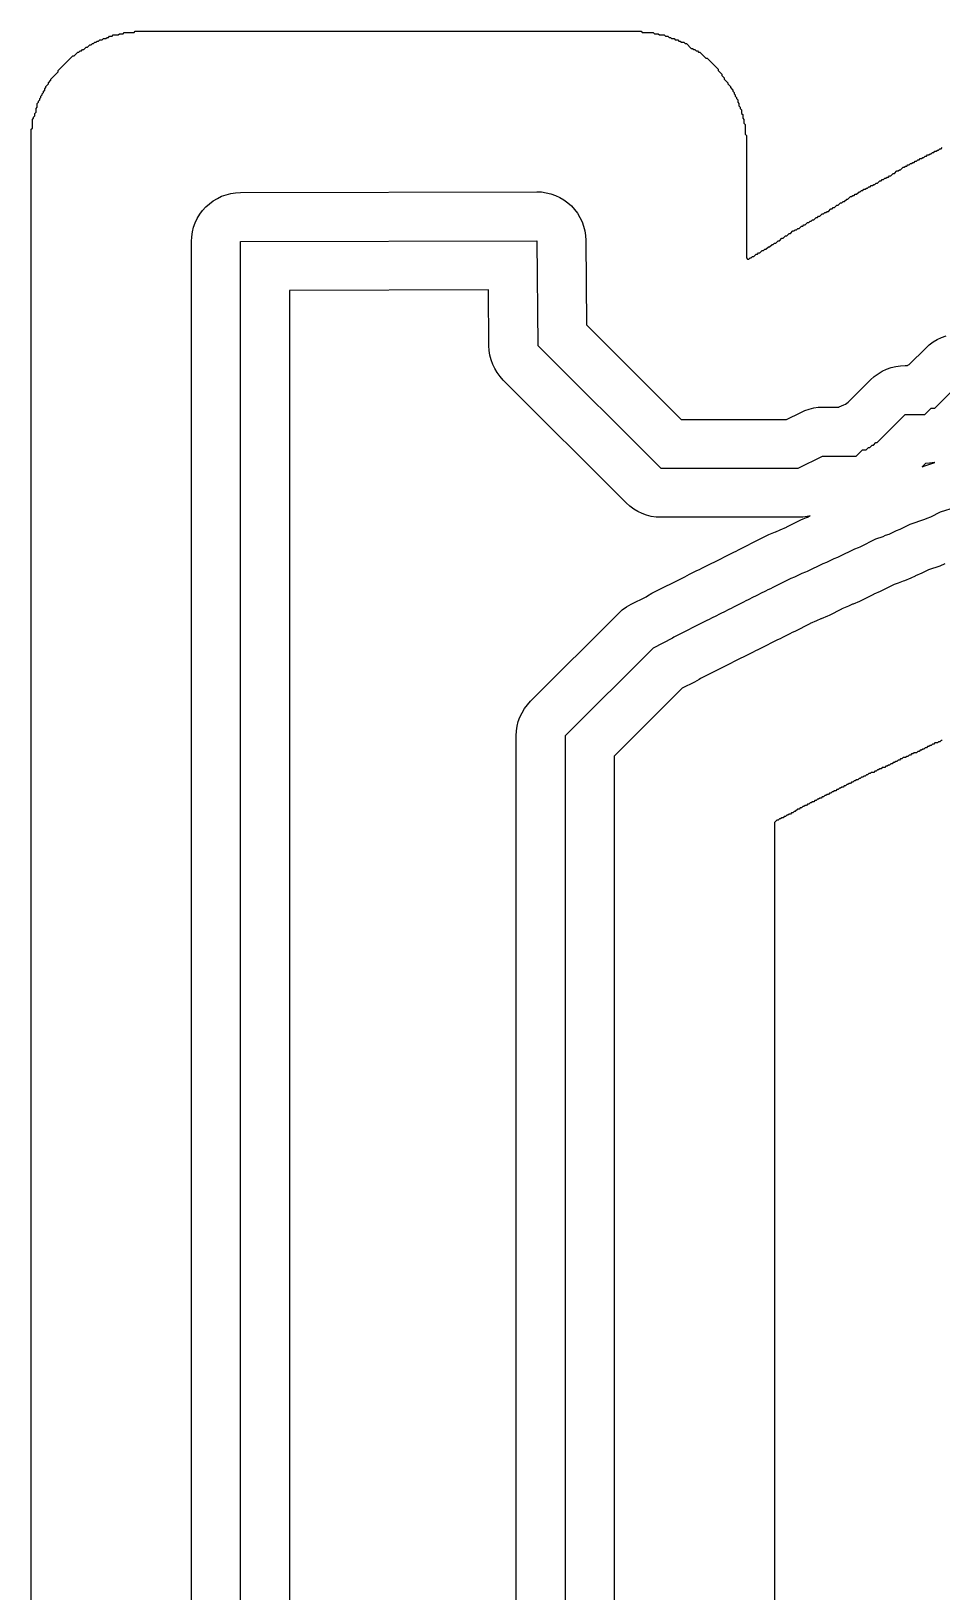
# Model space of a CAD drawing. Header units: millimetres. Extents: x 0 to 1800, y 0 to 406.
# Drawn here: x 526.7 to 601.1, y 185.8 to 313.2 of the extents above; entities that cross this region are included whole.
import ezdxf

# ---------------------------------------------------------------- set-up
doc = ezdxf.new("R2010")
doc.units = ezdxf.units.MM
for name, color, linetype in [('CENTERLINE', 1, 'Continuous'), ('GROOVE_8MM', 3, 'Continuous'), ('OUTLINE', 7, 'Continuous')]:
    doc.layers.add(name, color=color, linetype=linetype)

msp = doc.modelspace()

# ---------------------------------------------------------------- linework, layer by layer
at = {"layer": 'CENTERLINE'}
for points in [[(543.79, 296.04), (568, 296.09), (568.08, 287.56), (578.12, 277.52), (589.33, 277.52), (591.33, 278.52), (594.08, 278.52), (594.58, 279.02), (594.88, 279.02), (595.08, 279.22), (595.18, 279.22), (595.38, 279.42), (595.48, 279.42), (595.68, 279.62), (595.78, 279.62), (598.08, 281.92), (599.68, 281.92), (600.18, 282.42), (600.48, 282.42), (602.58, 284.52)], [(543.79, 177.43), (543.79, 296.04)], [(602.14, 274.33), (600.94, 273.93), (600.14, 273.53), (599.84, 273.43), (599.64, 273.33), (598.44, 272.93), (597.64, 272.53), (597.34, 272.43), (596.74, 272.13), (596.44, 272.03), (596.24, 271.93), (595.64, 271.73), (594.36, 271.09), (594.24, 271.03), (593.94, 270.93), (592.66, 270.29), (592.54, 270.23), (592.24, 270.13), (591.64, 269.83), (591.34, 269.73), (590.06, 269.09), (589.94, 269.03), (589.64, 268.93), (589.04, 268.63), (588.74, 268.53), (587.26, 267.79), (587.06, 267.69), (586.86, 267.59), (586.66, 267.49), (586.26, 267.29), (586.06, 267.19), (585.86, 267.09), (585.66, 266.99), (585.26, 266.79), (585.06, 266.69), (584.86, 266.59), (584.66, 266.49), (584.26, 266.29), (584.06, 266.19), (583.86, 266.09), (583.66, 265.99), (583.26, 265.79), (583.06, 265.69), (582.86, 265.59), (582.66, 265.49), (582.26, 265.29), (582.06, 265.19), (581.86, 265.09), (579.18, 263.75), (579.08, 263.65), (577.48, 262.85), (570.31, 255.68), (570.31, 72.38)]]:
    msp.add_lwpolyline(points, dxfattribs=at)
at = {"layer": 'GROOVE_8MM'}
for points in [[(539.79, 178.18), (539.79, 296.04), (539.81, 296.43), (539.87, 296.82), (539.96, 297.2), (539.96, 297.2), (540.09, 297.56), (540.26, 297.92), (540.46, 298.26), (540.7, 298.57), (540.96, 298.86), (541.25, 299.12), (541.56, 299.36), (541.9, 299.56), (542.25, 299.73), (542.62, 299.86), (543, 299.96), (543.39, 300.02), (543.78, 300.04), (567.99, 300.09), (568.38, 300.08), (568.76, 300.02), (569.14, 299.93), (569.51, 299.8), (569.86, 299.63), (570.2, 299.43), (570.52, 299.2), (570.81, 298.94), (571.07, 298.65), (571.31, 298.34), (571.51, 298.01), (571.68, 297.65), (571.81, 297.29), (571.91, 296.91), (571.97, 296.52), (572, 296.13), (572.06, 289.23), (579.78, 281.52), (588.39, 281.52), (589.55, 282.09), (589.88, 282.24), (590.24, 282.36), (590.6, 282.45), (590.96, 282.5), (591.33, 282.52), (592.65, 282.52), (592.69, 282.54), (593.05, 282.71), (593.19, 282.76), (593.31, 282.84), (593.42, 282.92), (595.25, 284.74), (595.54, 285.01), (595.86, 285.24), (596.19, 285.44), (596.55, 285.61), (596.92, 285.74), (597.3, 285.84), (597.69, 285.9), (598.08, 285.92), (598.25, 285.92), (598.29, 285.94), (598.4, 285.99), (599.75, 287.34), (600.04, 287.61), (600.36, 287.84), (600.69, 288.04), (601.05, 288.21), (601.42, 288.34)], [(566.31, 76.37), (566.31, 255.68), (566.33, 256.08), (566.33, 256.08), (566.39, 256.46), (566.48, 256.84), (566.61, 257.21), (566.78, 257.57), (566.98, 257.91), (567.22, 258.22), (567.48, 258.51), (574.65, 265.68), (574.97, 265.97), (575.32, 266.22), (575.69, 266.43), (576.91, 267.04), (577.02, 267.12), (577.39, 267.33), (580.07, 268.67), (580.27, 268.77), (580.47, 268.87), (581.07, 269.17), (581.27, 269.27), (581.47, 269.37), (582.07, 269.67), (582.27, 269.77), (582.47, 269.87), (583.07, 270.17), (583.27, 270.27), (583.47, 270.37), (584.07, 270.67), (584.27, 270.77), (584.47, 270.87), (585.07, 271.17), (585.27, 271.27), (585.47, 271.37), (586.95, 272.11), (587.48, 272.33), (587.51, 272.34), (587.85, 272.51), (588.38, 272.73), (588.41, 272.74), (589.55, 273.31), (590.08, 273.53), (590.11, 273.54), (590.31, 273.64), (590.07, 273.58), (589.7, 273.53), (589.33, 273.52), (578.12, 273.52), (577.73, 273.53), (577.34, 273.59), (576.96, 273.69), (576.59, 273.82), (576.24, 273.99), (575.9, 274.19), (575.58, 274.42), (575.29, 274.69), (565.25, 284.73), (564.99, 285.01), (564.76, 285.33), (564.56, 285.66), (564.39, 286.01), (564.26, 286.37), (564.16, 286.75), (564.1, 287.13), (564.08, 287.52), (564.04, 292.08), (547.79, 292.05), (547.79, 177.43)], [(601.32, 269.71), (600.91, 269.54), (599.98, 269.23), (599.43, 268.96), (598.91, 268.74), (598.88, 268.73), (598.53, 268.56), (598.01, 268.34), (597.92, 268.31), (597.51, 268.14), (597.18, 268.03), (596.03, 267.46), (595.51, 267.24), (595.48, 267.23), (594.45, 266.71), (594.33, 266.66), (593.81, 266.44), (593.78, 266.43), (593.43, 266.26), (592.91, 266.04), (592.88, 266.03), (591.85, 265.51), (591.73, 265.46), (591.21, 265.24), (591.18, 265.23), (590.83, 265.06), (590.31, 264.84), (590.28, 264.83), (589.05, 264.21), (588.85, 264.11), (588.65, 264.01), (588.05, 263.71), (587.85, 263.61), (587.65, 263.51), (587.05, 263.21), (586.85, 263.11), (586.65, 263.01), (586.05, 262.71), (585.85, 262.61), (585.65, 262.51), (585.05, 262.21), (584.85, 262.11), (584.65, 262.01), (584.05, 261.71), (583.85, 261.61), (583.65, 261.51), (581.35, 260.36), (581.24, 260.28), (580.87, 260.07), (579.85, 259.56), (574.31, 254.03), (574.31, 72.38)]]:
    msp.add_lwpolyline(points, dxfattribs=at)
msp.add_lwpolyline([(600.07, 277.93), (599.74, 277.92), (599.46, 277.64), (599.68, 277.73), (600.5, 278), (600.46, 277.99), (600.07, 277.93)], close=True, dxfattribs=at)
at = {"layer": 'OUTLINE'}
for points in [[(526.7, 184.5), (526.7, 305.2), (526.8, 305.3), (526.8, 306), (526.9, 306.1), (526.9, 306.2), (527, 306.3), (527, 306.5), (527.1, 306.6), (527.1, 306.9), (527.2, 307), (527.2, 307.3), (527.3, 307.4), (527.3, 307.5), (527.4, 307.6), (527.4, 307.7), (527.5, 307.8), (527.5, 307.9), (527.6, 308), (527.6, 308.1), (527.7, 308.2), (527.7, 308.3), (527.8, 308.4), (527.8, 308.5), (527.9, 308.6), (527.9, 308.7), (528.1, 308.9), (528.1, 309), (528.3, 309.2), (528.3, 309.3), (528.9, 309.9), (528.9, 310), (530.1, 311.2), (530.2, 311.2), (530.5, 311.5), (530.6, 311.5), (530.7, 311.6), (530.8, 311.6), (530.9, 311.7), (531, 311.7), (531.2, 311.9), (531.3, 311.9), (531.5, 312.1), (531.6, 312.1), (531.7, 312.2), (531.8, 312.2), (531.9, 312.3), (532, 312.3), (532.1, 312.4), (532.2, 312.4), (532.3, 312.5), (532.5, 312.5), (532.6, 312.6), (532.8, 312.6), (532.9, 312.7), (533, 312.7), (533.1, 312.8), (533.3, 312.8), (533.4, 312.9), (533.8, 312.9), (533.9, 313), (534.2, 313), (534.3, 313.1), (535.1, 313.1), (535.2, 313.2), (576.5, 313.2), (576.6, 313.1), (577.5, 313.1), (577.6, 313), (577.9, 313), (578, 312.9), (578.4, 312.9), (578.5, 312.8), (578.7, 312.8), (578.8, 312.7), (578.9, 312.7), (579, 312.6), (579.2, 312.6), (579.3, 312.5), (579.5, 312.5), (579.6, 312.4), (579.7, 312.4), (579.8, 312.3), (580, 312.3), (580.1, 312.2), (580.2, 312.2), (580.6, 311.8), (580.7, 311.8), (580.8, 311.7), (580.9, 311.7), (581, 311.6), (581.1, 311.6), (581.2, 311.5), (581.3, 311.5), (581.8, 311), (581.9, 311), (582.8, 310.1), (582.8, 310), (583.1, 309.7), (583.1, 309.6), (583.3, 309.4), (583.3, 309.3), (583.6, 309), (583.6, 308.9), (583.8, 308.7), (583.8, 308.6), (584, 308.4), (584, 308.3), (584.1, 308.2), (584.1, 308.1), (584.2, 308), (584.2, 307.9), (584.3, 307.8), (584.3, 307.7), (584.4, 307.6), (584.4, 307.4), (584.5, 307.3), (584.5, 307.1), (584.6, 307), (584.6, 306.9), (584.7, 306.8), (584.7, 306.5), (584.8, 306.4), (584.8, 306.1), (584.9, 306), (584.9, 305.7), (585, 305.6), (585, 304.8), (585.1, 304.7), (585.1, 294.7), (585.2, 294.6), (585.3, 294.6), (585.4, 294.7), (585.5, 294.7), (585.6, 294.8), (585.7, 294.8), (585.9, 295), (586, 295), (586.1, 295.1), (586.2, 295.1), (586.4, 295.3), (586.5, 295.3), (586.6, 295.4), (586.7, 295.4), (586.9, 295.6), (587, 295.6), (587.2, 295.8), (587.3, 295.8), (587.4, 295.9), (587.5, 295.9), (587.7, 296.1), (587.8, 296.1), (588, 296.3), (588.1, 296.3), (588.3, 296.5), (588.4, 296.5), (588.6, 296.7), (588.7, 296.7), (588.9, 296.9), (589, 296.9), (589.1, 297), (589.2, 297), (589.3, 297.1), (589.4, 297.1), (589.6, 297.3), (589.7, 297.3), (589.8, 297.4), (589.9, 297.4), (590.1, 297.6), (590.2, 297.6), (590.3, 297.7), (590.4, 297.7), (590.5, 297.8), (590.6, 297.8), (590.8, 298), (590.9, 298), (591, 298.1), (591.1, 298.1), (591.3, 298.3), (591.4, 298.3), (591.5, 298.4), (591.6, 298.4), (591.7, 298.5), (591.8, 298.5), (592, 298.7), (592.1, 298.7), (592.2, 298.8), (592.3, 298.8), (592.5, 299), (592.6, 299), (592.8, 299.2), (592.9, 299.2), (593, 299.3), (593.1, 299.3), (593.3, 299.5), (593.4, 299.5), (593.6, 299.7), (593.7, 299.7), (593.8, 299.8), (593.9, 299.8), (594, 299.9), (594.1, 299.9), (594.3, 300.1), (594.4, 300.1), (594.5, 300.2), (594.6, 300.2), (594.7, 300.3), (594.8, 300.3), (594.9, 300.4), (595, 300.4), (595.1, 300.5), (595.2, 300.5), (595.3, 300.6), (595.4, 300.6), (595.5, 300.7), (595.6, 300.7), (595.7, 300.8), (595.8, 300.8), (596, 301), (596.1, 301), (596.2, 301.1), (596.3, 301.1), (596.4, 301.2), (596.5, 301.2), (596.6, 301.3), (596.7, 301.3), (596.8, 301.4), (596.9, 301.4), (597.1, 301.6), (597.2, 301.6), (597.4, 301.8), (597.5, 301.8), (597.6, 301.9), (597.7, 301.9), (597.9, 302.1), (598, 302.1), (598.1, 302.2), (598.2, 302.2), (598.3, 302.3), (598.4, 302.3), (598.5, 302.4), (598.6, 302.4), (598.7, 302.5), (598.8, 302.5), (598.9, 302.6), (599, 302.6), (599.1, 302.7), (599.2, 302.7), (599.3, 302.8), (599.4, 302.8), (599.5, 302.9), (599.6, 302.9), (599.7, 303), (599.8, 303), (599.9, 303.1), (600, 303.1), (600.1, 303.2), (600.2, 303.2), (600.3, 303.3), (600.4, 303.3), (600.5, 303.4), (600.6, 303.4), (600.7, 303.5), (600.8, 303.5), (600.9, 303.6), (601, 303.6), (601.1, 303.7)], [(601.1, 255.3), (601, 255.3), (600.9, 255.2), (600.8, 255.2), (600.7, 255.1), (600.5, 255.1), (600.4, 255), (600.3, 255), (600.2, 254.9), (600.1, 254.9), (600, 254.8), (599.9, 254.8), (599.8, 254.7), (599.7, 254.7), (599.6, 254.6), (599.5, 254.6), (599.4, 254.5), (599.3, 254.5), (599.2, 254.4), (599.1, 254.4), (599, 254.3), (598.8, 254.3), (598.7, 254.2), (598.6, 254.2), (598.5, 254.1), (598.4, 254.1), (598.3, 254), (598.2, 254), (598.1, 253.9), (597.9, 253.9), (597.8, 253.8), (597.7, 253.8), (597.6, 253.7), (597.5, 253.7), (597.4, 253.6), (597.3, 253.6), (597.2, 253.5), (597.1, 253.5), (597, 253.4), (596.9, 253.4), (596.8, 253.3), (596.7, 253.3), (596.6, 253.2), (596.5, 253.2), (596.4, 253.1), (596.2, 253.1), (596.1, 253), (596, 253), (595.9, 252.9), (595.8, 252.9), (595.7, 252.8), (595.6, 252.8), (595.5, 252.7), (595.3, 252.7), (595.2, 252.6), (595.1, 252.6), (595, 252.5), (594.9, 252.5), (594.8, 252.4), (594.7, 252.4), (594.6, 252.3), (594.5, 252.3), (594.4, 252.2), (594.3, 252.2), (594.2, 252.1), (594.1, 252.1), (594, 252), (593.9, 252), (593.8, 251.9), (593.7, 251.9), (593.6, 251.8), (593.5, 251.8), (593.4, 251.7), (593.3, 251.7), (593.2, 251.6), (593.1, 251.6), (593, 251.5), (592.9, 251.5), (592.8, 251.4), (592.7, 251.4), (592.6, 251.3), (592.5, 251.3), (592.4, 251.2), (592.3, 251.2), (592.2, 251.1), (592.1, 251.1), (592, 251), (591.9, 251), (591.8, 250.9), (591.7, 250.9), (591.6, 250.8), (591.5, 250.8), (591.4, 250.7), (591.3, 250.7), (591.2, 250.6), (591.1, 250.6), (591, 250.5), (590.9, 250.5), (590.8, 250.4), (590.7, 250.4), (590.6, 250.3), (590.5, 250.3), (590.4, 250.2), (590.3, 250.2), (590.2, 250.1), (590.1, 250.1), (590, 250), (589.9, 250), (589.8, 249.9), (589.7, 249.9), (589.6, 249.8), (589.5, 249.8), (589.4, 249.7), (589.3, 249.7), (589.1, 249.5), (589, 249.5), (588.9, 249.4), (588.8, 249.4), (588.7, 249.3), (588.6, 249.3), (588.5, 249.2), (588.4, 249.2), (588.3, 249.1), (588.2, 249.1), (588.1, 249), (588, 249), (587.9, 248.9), (587.8, 248.9), (587.7, 248.8), (587.6, 248.8), (587.4, 248.6), (587.4, 64.1)]]:
    msp.add_lwpolyline(points, dxfattribs=at)

doc.saveas('drawing.dxf')
